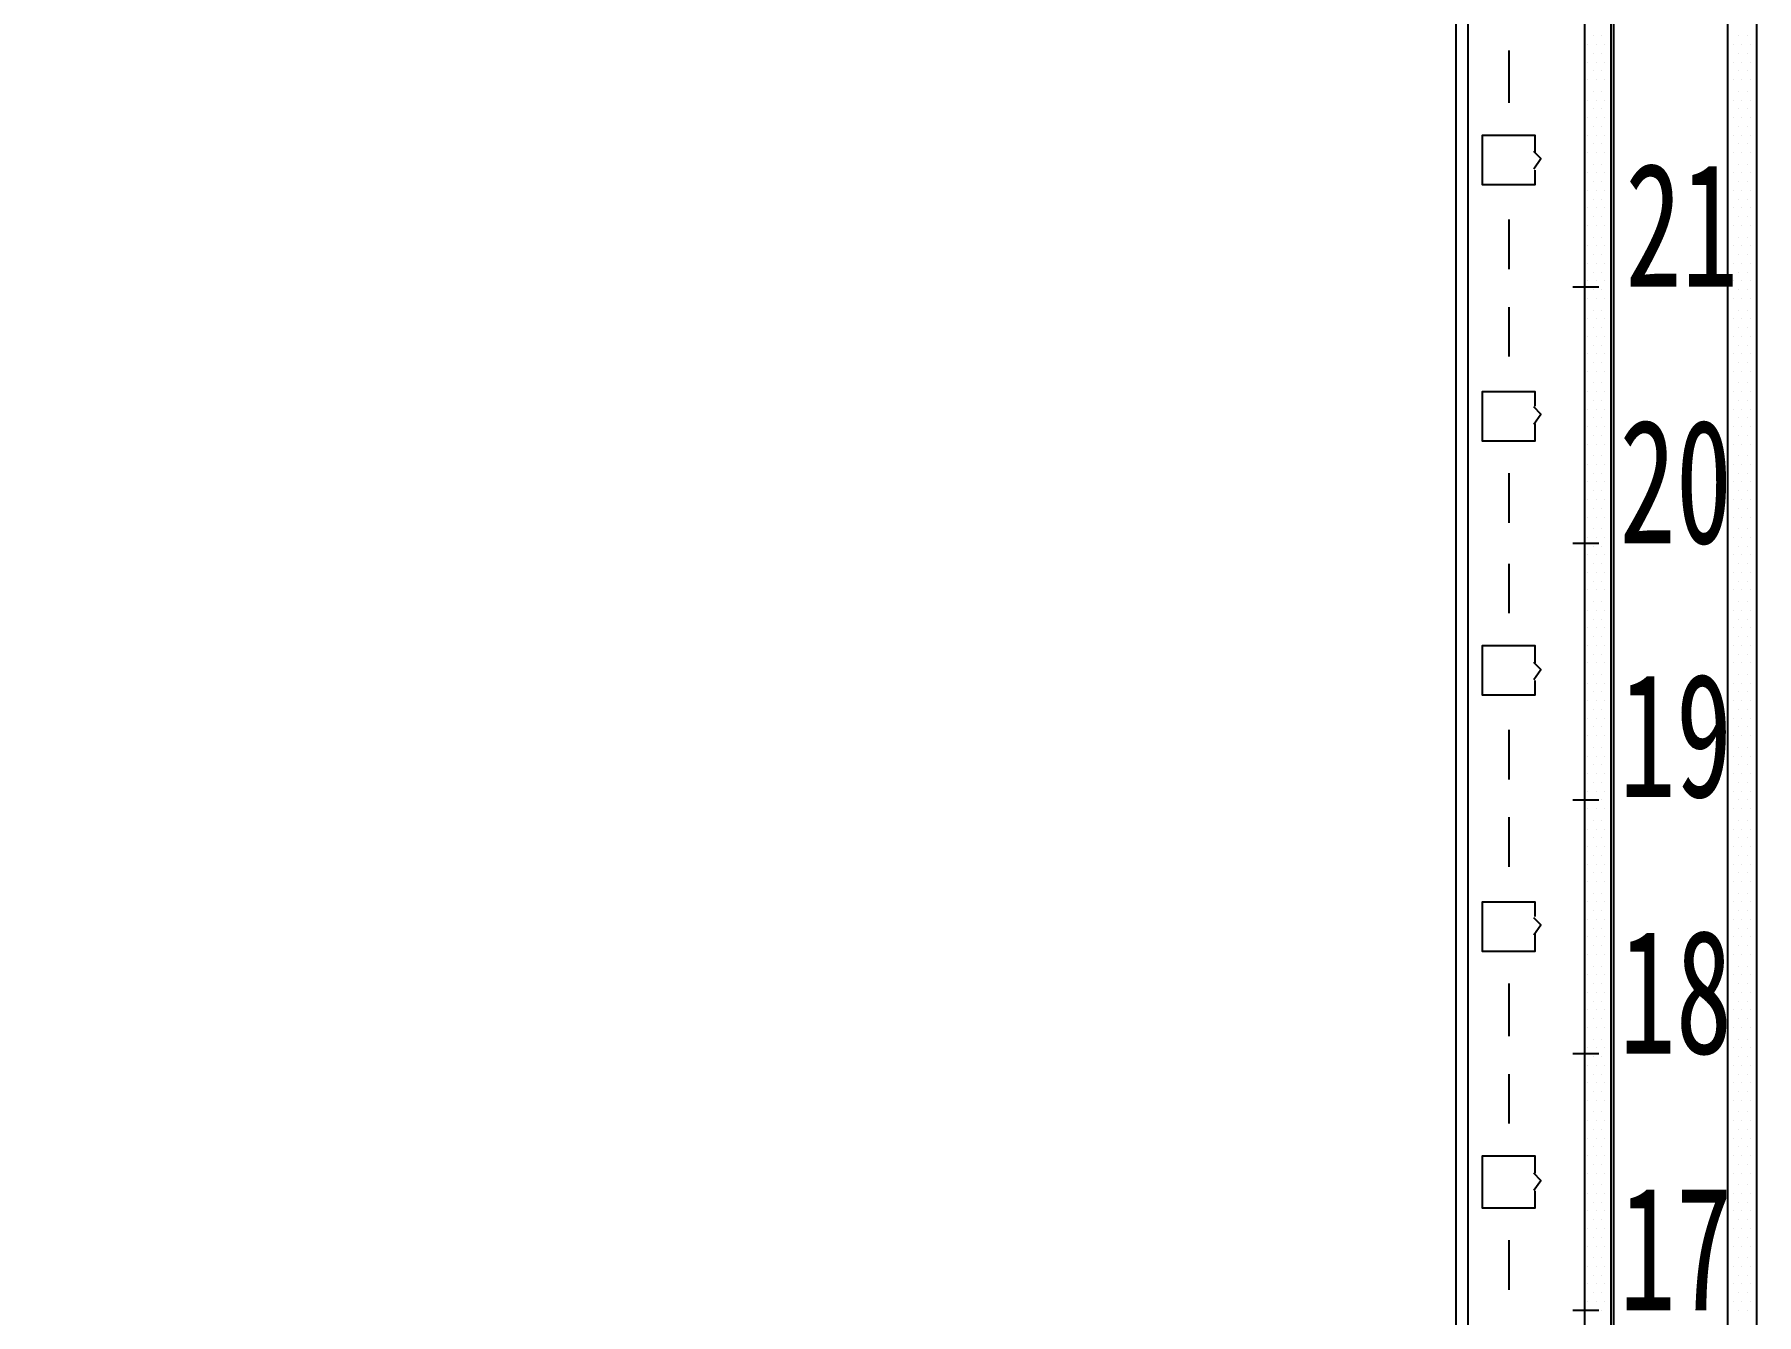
# Model space of a CAD drawing. Header units: metres. Extents: x 17 to 1264, y 17 to 859.
# Drawn here: x 392.8 to 477.8, y 323.1 to 386.3 of the extents above; entities that cross this region are included whole.
import ezdxf

# ---------------------------------------------------------------- set-up
doc = ezdxf.new("R2010")
doc.units = ezdxf.units.M
for name, color, linetype in [('LINES', 7, 'Continuous'), ('POLYLINES', 4, 'Continuous'), ('RECTS', 7, 'Continuous'), ('TEXTS', 3, 'Continuous')]:
    doc.layers.add(name, color=color, linetype=linetype)

msp = doc.modelspace()

# ---------------------------------------------------------------- linework, layer by layer
at = {"layer": 'LINES'}
for p, q in [((462.95, 121.54), (462.95, 716.83)), ((469.72, 386.21), (469.72, 386.21)), ((470.15, 386.21), (470.15, 386.21)), ((470.59, 386.21), (470.59, 386.21)), ((476.35, 386.21), (476.35, 386.21)), ((476.92, 386.21), (476.92, 386.21)), ((477.35, 386.21), (477.35, 386.21)), ((465.55, 385.49), (465.55, 382.9)), ((469.43, 385.78), (469.43, 385.78)), ((469.72, 385.34), (469.72, 385.34)), ((469.87, 385.78), (469.87, 385.78)), ((470.15, 385.34), (470.15, 385.34)), ((470.3, 385.78), (470.3, 385.78)), ((470.59, 385.34), (470.59, 385.34)), ((476.35, 385.34), (476.35, 385.34)), ((476.63, 385.78), (476.63, 385.78)), ((476.92, 385.34), (476.92, 385.34)), ((477.07, 385.78), (477.07, 385.78)), ((477.35, 385.34), (477.35, 385.34)), ((477.5, 385.78), (477.5, 385.78)), ((469.43, 384.91), (469.43, 384.91)), ((469.72, 384.48), (469.72, 384.48)), ((469.87, 384.91), (469.87, 384.91)), ((470.15, 384.48), (470.15, 384.48)), ((470.3, 384.91), (470.3, 384.91)), ((470.59, 384.48), (470.59, 384.48)), ((476.35, 384.48), (476.35, 384.48)), ((476.63, 384.91), (476.63, 384.91)), ((476.92, 384.48), (476.92, 384.48)), ((477.07, 384.91), (477.07, 384.91)), ((477.35, 384.48), (477.35, 384.48)), ((477.5, 384.91), (477.5, 384.91)), ((469.43, 384.05), (469.43, 384.05)), ((469.87, 384.05), (469.87, 384.05)), ((470.3, 384.05), (470.3, 384.05)), ((476.63, 384.05), (476.63, 384.05)), ((477.07, 384.05), (477.07, 384.05)), ((477.5, 384.05), (477.5, 384.05)), ((469.43, 383.04), (469.43, 383.04)), ((469.72, 383.47), (469.72, 383.47)), ((469.87, 383.04), (469.87, 383.04)), ((470.15, 383.47), (470.15, 383.47)), ((470.3, 383.04), (470.3, 383.04)), ((470.59, 383.47), (470.59, 383.47)), ((476.35, 383.47), (476.35, 383.47)), ((476.63, 383.04), (476.63, 383.04)), ((476.92, 383.47), (476.92, 383.47)), ((477.07, 383.04), (477.07, 383.04)), ((477.35, 383.47), (477.35, 383.47)), ((477.5, 383.04), (477.5, 383.04)), ((469.43, 382.18), (469.43, 382.18)), ((469.72, 382.61), (469.72, 382.61)), ((469.87, 382.18), (469.87, 382.18)), ((470.15, 382.61), (470.15, 382.61)), ((470.3, 382.18), (470.3, 382.18)), ((470.59, 382.61), (470.59, 382.61)), ((476.35, 382.61), (476.35, 382.61)), ((476.63, 382.18), (476.63, 382.18)), ((476.92, 382.61), (476.92, 382.61)), ((477.07, 382.18), (477.07, 382.18)), ((477.35, 382.61), (477.35, 382.61)), ((477.5, 382.18), (477.5, 382.18)), ((469.43, 381.31), (469.43, 381.31)), ((469.72, 381.74), (469.72, 381.74)), ((469.87, 381.31), (469.87, 381.31)), ((470.15, 381.74), (470.15, 381.74)), ((470.3, 381.31), (470.3, 381.31)), ((470.59, 381.74), (470.59, 381.74)), ((476.35, 381.74), (476.35, 381.74)), ((476.63, 381.31), (476.63, 381.31)), ((476.92, 381.74), (476.92, 381.74)), ((477.07, 381.31), (477.07, 381.31)), ((477.35, 381.74), (477.35, 381.74)), ((477.5, 381.31), (477.5, 381.31)), ((469.43, 380.45), (469.43, 380.45)), ((469.72, 380.88), (469.72, 380.88)), ((469.87, 380.45), (469.87, 380.45)), ((470.15, 380.88), (470.15, 380.88)), ((470.3, 380.45), (470.3, 380.45)), ((470.59, 380.88), (470.59, 380.88)), ((476.35, 380.88), (476.35, 380.88)), ((476.63, 380.45), (476.63, 380.45)), ((476.92, 380.88), (476.92, 380.88)), ((477.07, 380.45), (477.07, 380.45)), ((477.35, 380.88), (477.35, 380.88)), ((477.5, 380.45), (477.5, 380.45)), ((469.43, 379.44), (469.43, 379.44)), ((469.72, 379.87), (469.72, 379.87)), ((469.87, 379.44), (469.87, 379.44)), ((470.15, 379.87), (470.15, 379.87)), ((470.3, 379.44), (470.3, 379.44)), ((470.59, 379.87), (470.59, 379.87)), ((476.35, 379.87), (476.35, 379.87)), ((476.63, 379.44), (476.63, 379.44)), ((476.92, 379.87), (476.92, 379.87)), ((477.07, 379.44), (477.07, 379.44)), ((477.35, 379.87), (477.35, 379.87)), ((477.5, 379.44), (477.5, 379.44)), ((469.43, 378.58), (469.43, 378.58)), ((469.72, 379.01), (469.72, 379.01)), ((469.87, 378.58), (469.87, 378.58)), ((470.15, 379.01), (470.15, 379.01)), ((470.3, 378.58), (470.3, 378.58)), ((470.59, 379.01), (470.59, 379.01)), ((476.35, 379.01), (476.35, 379.01)), ((476.63, 378.58), (476.63, 378.58)), ((476.92, 379.01), (476.92, 379.01)), ((477.07, 378.58), (477.07, 378.58)), ((477.35, 379.01), (477.35, 379.01)), ((477.5, 378.58), (477.5, 378.58)), ((469.43, 377.71), (469.43, 377.71)), ((469.72, 378.14), (469.72, 378.14)), ((469.87, 377.71), (469.87, 377.71)), ((470.15, 378.14), (470.15, 378.14)), ((470.3, 377.71), (470.3, 377.71)), ((470.59, 378.14), (470.59, 378.14)), ((476.35, 378.14), (476.35, 378.14)), ((476.63, 377.71), (476.63, 377.71)), ((476.92, 378.14), (476.92, 378.14)), ((477.07, 377.71), (477.07, 377.71)), ((477.35, 378.14), (477.35, 378.14)), ((477.5, 377.71), (477.5, 377.71)), ((465.55, 377.14), (465.55, 374.69)), ((469.43, 376.85), (469.43, 376.85)), ((469.72, 377.28), (469.72, 377.28)), ((469.87, 376.85), (469.87, 376.85)), ((470.15, 377.28), (470.15, 377.28)), ((470.3, 376.85), (470.3, 376.85)), ((470.59, 377.28), (470.59, 377.28)), ((476.35, 377.28), (476.35, 377.28)), ((476.63, 376.85), (476.63, 376.85)), ((476.92, 377.28), (476.92, 377.28)), ((477.07, 376.85), (477.07, 376.85)), ((477.35, 377.28), (477.35, 377.28)), ((477.5, 376.85), (477.5, 376.85)), ((469.72, 376.27), (469.72, 376.27)), ((470.15, 376.27), (470.15, 376.27)), ((470.59, 376.27), (470.59, 376.27)), ((476.35, 376.27), (476.35, 376.27)), ((476.92, 376.27), (476.92, 376.27)), ((477.35, 376.27), (477.35, 376.27)), ((469.43, 375.84), (469.43, 375.84)), ((469.72, 375.41), (469.72, 375.41)), ((469.87, 375.84), (469.87, 375.84)), ((470.15, 375.41), (470.15, 375.41)), ((470.3, 375.84), (470.3, 375.84)), ((470.59, 375.41), (470.59, 375.41)), ((476.35, 375.41), (476.35, 375.41)), ((476.63, 375.84), (476.63, 375.84)), ((476.92, 375.41), (476.92, 375.41)), ((477.07, 375.84), (477.07, 375.84)), ((477.35, 375.41), (477.35, 375.41)), ((477.5, 375.84), (477.5, 375.84)), ((469.43, 374.98), (469.43, 374.98)), ((469.72, 374.54), (469.72, 374.54)), ((469.87, 374.98), (469.87, 374.98)), ((470.15, 374.54), (470.15, 374.54)), ((470.3, 374.98), (470.3, 374.98)), ((470.59, 374.54), (470.59, 374.54)), ((476.35, 374.54), (476.35, 374.54)), ((476.63, 374.98), (476.63, 374.98)), ((476.92, 374.54), (476.92, 374.54)), ((477.07, 374.98), (477.07, 374.98)), ((477.35, 374.54), (477.35, 374.54)), ((477.5, 374.98), (477.5, 374.98)), ((468.71, 373.82), (470.01, 373.82)), ((469.43, 374.11), (469.43, 374.11)), ((469.72, 373.68), (469.72, 373.68)), ((469.87, 374.11), (469.87, 374.11)), ((470.15, 373.68), (470.15, 373.68)), ((470.3, 374.11), (470.3, 374.11)), ((470.59, 373.68), (470.59, 373.68)), ((476.35, 373.68), (476.35, 373.68)), ((476.63, 374.11), (476.63, 374.11)), ((476.92, 373.68), (476.92, 373.68)), ((477.07, 374.11), (477.07, 374.11)), ((477.35, 373.68), (477.35, 373.68)), ((477.5, 374.11), (477.5, 374.11)), ((465.55, 372.82), (465.55, 370.37)), ((469.43, 373.25), (469.43, 373.25)), ((469.72, 372.67), (469.72, 372.67)), ((469.87, 373.25), (469.87, 373.25)), ((470.15, 372.67), (470.15, 372.67)), ((470.3, 373.25), (470.3, 373.25)), ((470.59, 372.67), (470.59, 372.67)), ((476.35, 372.67), (476.35, 372.67)), ((476.63, 373.25), (476.63, 373.25)), ((476.92, 372.67), (476.92, 372.67)), ((477.07, 373.25), (477.07, 373.25)), ((477.35, 372.67), (477.35, 372.67)), ((477.5, 373.25), (477.5, 373.25)), ((469.43, 372.24), (469.43, 372.24)), ((469.72, 371.81), (469.72, 371.81)), ((469.87, 372.24), (469.87, 372.24)), ((470.15, 371.81), (470.15, 371.81)), ((470.3, 372.24), (470.3, 372.24)), ((470.59, 371.81), (470.59, 371.81)), ((476.35, 371.81), (476.35, 371.81)), ((476.63, 372.24), (476.63, 372.24)), ((476.92, 371.81), (476.92, 371.81)), ((477.07, 372.24), (477.07, 372.24)), ((477.35, 371.81), (477.35, 371.81)), ((477.5, 372.24), (477.5, 372.24)), ((469.43, 371.38), (469.43, 371.38)), ((469.72, 370.94), (469.72, 370.94)), ((469.87, 371.38), (469.87, 371.38)), ((470.15, 370.94), (470.15, 370.94)), ((470.3, 371.38), (470.3, 371.38)), ((470.59, 370.94), (470.59, 370.94)), ((476.35, 370.94), (476.35, 370.94)), ((476.63, 371.38), (476.63, 371.38)), ((476.92, 370.94), (476.92, 370.94)), ((477.07, 371.38), (477.07, 371.38)), ((477.35, 370.94), (477.35, 370.94)), ((477.5, 371.38), (477.5, 371.38)), ((469.43, 370.51), (469.43, 370.51)), ((469.72, 370.08), (469.72, 370.08)), ((469.87, 370.51), (469.87, 370.51)), ((470.15, 370.08), (470.15, 370.08)), ((470.3, 370.51), (470.3, 370.51)), ((470.59, 370.08), (470.59, 370.08)), ((476.35, 370.08), (476.35, 370.08)), ((476.63, 370.51), (476.63, 370.51)), ((476.92, 370.08), (476.92, 370.08)), ((477.07, 370.51), (477.07, 370.51)), ((477.35, 370.08), (477.35, 370.08)), ((477.5, 370.51), (477.5, 370.51)), ((469.43, 369.65), (469.43, 369.65)), ((469.72, 369.07), (469.72, 369.07)), ((469.87, 369.65), (469.87, 369.65)), ((470.15, 369.07), (470.15, 369.07)), ((470.3, 369.65), (470.3, 369.65)), ((470.59, 369.07), (470.59, 369.07)), ((476.35, 369.07), (476.35, 369.07)), ((476.63, 369.65), (476.63, 369.65)), ((476.92, 369.07), (476.92, 369.07)), ((477.07, 369.65), (477.07, 369.65)), ((477.35, 369.07), (477.35, 369.07)), ((477.5, 369.65), (477.5, 369.65)), ((469.43, 368.64), (469.43, 368.64)), ((469.72, 368.21), (469.72, 368.21)), ((469.87, 368.64), (469.87, 368.64)), ((470.15, 368.21), (470.15, 368.21)), ((470.3, 368.64), (470.3, 368.64)), ((470.59, 368.21), (470.59, 368.21)), ((476.35, 368.21), (476.35, 368.21)), ((476.63, 368.64), (476.63, 368.64)), ((476.92, 368.21), (476.92, 368.21)), ((477.07, 368.64), (477.07, 368.64)), ((477.35, 368.21), (477.35, 368.21)), ((477.5, 368.64), (477.5, 368.64)), ((469.43, 367.78), (469.43, 367.78)), ((469.87, 367.78), (469.87, 367.78)), ((470.3, 367.78), (470.3, 367.78)), ((476.63, 367.78), (476.63, 367.78)), ((477.07, 367.78), (477.07, 367.78)), ((477.5, 367.78), (477.5, 367.78)), ((469.43, 366.91), (469.43, 366.91)), ((469.72, 367.34), (469.72, 367.34)), ((469.87, 366.91), (469.87, 366.91)), ((470.15, 367.34), (470.15, 367.34)), ((470.3, 366.91), (470.3, 366.91)), ((470.59, 367.34), (470.59, 367.34)), ((476.35, 367.34), (476.35, 367.34)), ((476.63, 366.91), (476.63, 366.91)), ((476.92, 367.34), (476.92, 367.34)), ((477.07, 366.91), (477.07, 366.91)), ((477.35, 367.34), (477.35, 367.34)), ((477.5, 366.91), (477.5, 366.91)), ((469.43, 366.05), (469.43, 366.05)), ((469.72, 366.48), (469.72, 366.48)), ((469.87, 366.05), (469.87, 366.05)), ((470.15, 366.48), (470.15, 366.48)), ((470.3, 366.05), (470.3, 366.05)), ((470.59, 366.48), (470.59, 366.48)), ((476.35, 366.48), (476.35, 366.48)), ((476.63, 366.05), (476.63, 366.05)), ((476.92, 366.48), (476.92, 366.48)), ((477.07, 366.05), (477.07, 366.05)), ((477.35, 366.48), (477.35, 366.48)), ((477.5, 366.05), (477.5, 366.05)), ((469.43, 365.04), (469.43, 365.04)), ((469.72, 365.47), (469.72, 365.47)), ((469.87, 365.04), (469.87, 365.04)), ((470.15, 365.47), (470.15, 365.47)), ((470.3, 365.04), (470.3, 365.04)), ((470.59, 365.47), (470.59, 365.47)), ((476.35, 365.47), (476.35, 365.47)), ((476.63, 365.04), (476.63, 365.04)), ((476.92, 365.47), (476.92, 365.47)), ((477.07, 365.04), (477.07, 365.04)), ((477.35, 365.47), (477.35, 365.47)), ((477.5, 365.04), (477.5, 365.04)), ((465.55, 364.61), (465.55, 362.16)), ((469.43, 364.18), (469.43, 364.18)), ((469.72, 364.61), (469.72, 364.61)), ((469.87, 364.18), (469.87, 364.18)), ((470.15, 364.61), (470.15, 364.61)), ((470.3, 364.18), (470.3, 364.18)), ((470.59, 364.61), (470.59, 364.61)), ((476.35, 364.61), (476.35, 364.61)), ((476.63, 364.18), (476.63, 364.18)), ((476.92, 364.61), (476.92, 364.61)), ((477.07, 364.18), (477.07, 364.18)), ((477.35, 364.61), (477.35, 364.61)), ((477.5, 364.18), (477.5, 364.18)), ((469.43, 363.31), (469.43, 363.31)), ((469.72, 363.74), (469.72, 363.74)), ((469.87, 363.31), (469.87, 363.31)), ((470.15, 363.74), (470.15, 363.74)), ((470.3, 363.31), (470.3, 363.31)), ((470.59, 363.74), (470.59, 363.74)), ((476.35, 363.74), (476.35, 363.74)), ((476.63, 363.31), (476.63, 363.31)), ((476.92, 363.74), (476.92, 363.74)), ((477.07, 363.31), (477.07, 363.31)), ((477.35, 363.74), (477.35, 363.74)), ((477.5, 363.31), (477.5, 363.31)), ((469.43, 362.45), (469.43, 362.45)), ((469.72, 362.88), (469.72, 362.88)), ((469.87, 362.45), (469.87, 362.45)), ((470.15, 362.88), (470.15, 362.88)), ((470.3, 362.45), (470.3, 362.45)), ((470.59, 362.88), (470.59, 362.88)), ((476.35, 362.88), (476.35, 362.88)), ((476.63, 362.45), (476.63, 362.45)), ((476.92, 362.88), (476.92, 362.88)), ((477.07, 362.45), (477.07, 362.45)), ((477.35, 362.88), (477.35, 362.88)), ((477.5, 362.45), (477.5, 362.45)), ((469.43, 361.44), (469.43, 361.44)), ((469.72, 361.87), (469.72, 361.87)), ((469.87, 361.44), (469.87, 361.44)), ((470.15, 361.87), (470.15, 361.87)), ((470.3, 361.44), (470.3, 361.44)), ((470.59, 361.87), (470.59, 361.87)), ((476.35, 361.87), (476.35, 361.87)), ((476.63, 361.44), (476.63, 361.44)), ((476.92, 361.87), (476.92, 361.87)), ((477.07, 361.44), (477.07, 361.44)), ((477.35, 361.87), (477.35, 361.87)), ((477.5, 361.44), (477.5, 361.44)), ((468.71, 361.15), (470.01, 361.15)), ((469.43, 360.58), (469.43, 360.58)), ((469.72, 361.01), (469.72, 361.01)), ((469.87, 360.58), (469.87, 360.58)), ((470.15, 361.01), (470.15, 361.01)), ((470.3, 360.58), (470.3, 360.58)), ((470.59, 361.01), (470.59, 361.01)), ((476.35, 361.01), (476.35, 361.01)), ((476.63, 360.58), (476.63, 360.58)), ((476.92, 361.01), (476.92, 361.01)), ((477.07, 360.58), (477.07, 360.58)), ((477.35, 361.01), (477.35, 361.01)), ((477.5, 360.58), (477.5, 360.58)), ((465.55, 360.14), (465.55, 357.7)), ((469.43, 359.71), (469.43, 359.71)), ((469.72, 360.14), (469.72, 360.14)), ((469.87, 359.71), (469.87, 359.71)), ((470.15, 360.14), (470.15, 360.14)), ((470.3, 359.71), (470.3, 359.71)), ((470.59, 360.14), (470.59, 360.14)), ((476.35, 360.14), (476.35, 360.14)), ((476.63, 359.71), (476.63, 359.71)), ((476.92, 360.14), (476.92, 360.14)), ((477.07, 359.71), (477.07, 359.71)), ((477.35, 360.14), (477.35, 360.14)), ((477.5, 359.71), (477.5, 359.71)), ((469.43, 358.85), (469.43, 358.85)), ((469.72, 359.28), (469.72, 359.28)), ((469.87, 358.85), (469.87, 358.85)), ((470.15, 359.28), (470.15, 359.28)), ((470.3, 358.85), (470.3, 358.85)), ((470.59, 359.28), (470.59, 359.28)), ((476.35, 359.28), (476.35, 359.28)), ((476.63, 358.85), (476.63, 358.85)), ((476.92, 359.28), (476.92, 359.28)), ((477.07, 358.85), (477.07, 358.85)), ((477.35, 359.28), (477.35, 359.28)), ((477.5, 358.85), (477.5, 358.85)), ((469.72, 358.27), (469.72, 358.27)), ((470.15, 358.27), (470.15, 358.27)), ((470.59, 358.27), (470.59, 358.27)), ((476.35, 358.27), (476.35, 358.27)), ((476.92, 358.27), (476.92, 358.27)), ((477.35, 358.27), (477.35, 358.27)), ((469.43, 357.84), (469.43, 357.84)), ((469.72, 357.41), (469.72, 357.41)), ((469.87, 357.84), (469.87, 357.84)), ((470.15, 357.41), (470.15, 357.41)), ((470.3, 357.84), (470.3, 357.84)), ((470.59, 357.41), (470.59, 357.41)), ((476.35, 357.41), (476.35, 357.41)), ((476.63, 357.84), (476.63, 357.84)), ((476.92, 357.41), (476.92, 357.41)), ((477.07, 357.84), (477.07, 357.84)), ((477.35, 357.41), (477.35, 357.41)), ((477.5, 357.84), (477.5, 357.84)), ((469.43, 356.98), (469.43, 356.98)), ((469.72, 356.54), (469.72, 356.54)), ((469.87, 356.98), (469.87, 356.98)), ((470.15, 356.54), (470.15, 356.54)), ((470.3, 356.98), (470.3, 356.98)), ((470.59, 356.54), (470.59, 356.54)), ((476.35, 356.54), (476.35, 356.54)), ((476.63, 356.98), (476.63, 356.98)), ((476.92, 356.54), (476.92, 356.54)), ((477.07, 356.98), (477.07, 356.98)), ((477.35, 356.54), (477.35, 356.54)), ((477.5, 356.98), (477.5, 356.98)), ((469.43, 356.11), (469.43, 356.11)), ((469.72, 355.68), (469.72, 355.68)), ((469.87, 356.11), (469.87, 356.11)), ((470.15, 355.68), (470.15, 355.68)), ((470.3, 356.11), (470.3, 356.11)), ((470.59, 355.68), (470.59, 355.68)), ((476.35, 355.68), (476.35, 355.68)), ((476.63, 356.11), (476.63, 356.11)), ((476.92, 355.68), (476.92, 355.68)), ((477.07, 356.11), (477.07, 356.11)), ((477.35, 355.68), (477.35, 355.68)), ((477.5, 356.11), (477.5, 356.11)), ((469.43, 355.25), (469.43, 355.25)), ((469.72, 354.67), (469.72, 354.67)), ((469.87, 355.25), (469.87, 355.25)), ((470.15, 354.67), (470.15, 354.67)), ((470.3, 355.25), (470.3, 355.25)), ((470.59, 354.67), (470.59, 354.67)), ((476.35, 354.67), (476.35, 354.67)), ((476.63, 355.25), (476.63, 355.25)), ((476.92, 354.67), (476.92, 354.67)), ((477.07, 355.25), (477.07, 355.25)), ((477.35, 354.67), (477.35, 354.67)), ((477.5, 355.25), (477.5, 355.25)), ((469.43, 354.24), (469.43, 354.24)), ((469.72, 353.81), (469.72, 353.81)), ((469.87, 354.24), (469.87, 354.24)), ((470.15, 353.81), (470.15, 353.81)), ((470.3, 354.24), (470.3, 354.24)), ((470.59, 353.81), (470.59, 353.81)), ((476.35, 353.81), (476.35, 353.81)), ((476.63, 354.24), (476.63, 354.24)), ((476.92, 353.81), (476.92, 353.81)), ((477.07, 354.24), (477.07, 354.24)), ((477.35, 353.81), (477.35, 353.81)), ((477.5, 354.24), (477.5, 354.24)), ((469.43, 353.38), (469.43, 353.38)), ((469.72, 352.94), (469.72, 352.94)), ((469.87, 353.38), (469.87, 353.38)), ((470.15, 352.94), (470.15, 352.94)), ((470.3, 353.38), (470.3, 353.38)), ((470.59, 352.94), (470.59, 352.94)), ((476.35, 352.94), (476.35, 352.94)), ((476.63, 353.38), (476.63, 353.38)), ((476.92, 352.94), (476.92, 352.94)), ((477.07, 353.38), (477.07, 353.38)), ((477.35, 352.94), (477.35, 352.94)), ((477.5, 353.38), (477.5, 353.38)), ((469.43, 352.51), (469.43, 352.51)), ((469.72, 352.08), (469.72, 352.08)), ((469.87, 352.51), (469.87, 352.51)), ((470.15, 352.08), (470.15, 352.08)), ((470.3, 352.51), (470.3, 352.51)), ((470.59, 352.08), (470.59, 352.08)), ((476.35, 352.08), (476.35, 352.08)), ((476.63, 352.51), (476.63, 352.51)), ((476.92, 352.08), (476.92, 352.08)), ((477.07, 352.51), (477.07, 352.51)), ((477.35, 352.08), (477.35, 352.08)), ((477.5, 352.51), (477.5, 352.51)), ((465.55, 351.94), (465.55, 349.49)), ((469.43, 351.65), (469.43, 351.65)), ((469.87, 351.65), (469.87, 351.65)), ((470.3, 351.65), (470.3, 351.65)), ((476.63, 351.65), (476.63, 351.65)), ((477.07, 351.65), (477.07, 351.65)), ((477.5, 351.65), (477.5, 351.65)), ((469.43, 350.64), (469.43, 350.64)), ((469.72, 351.07), (469.72, 351.07)), ((469.87, 350.64), (469.87, 350.64)), ((470.15, 351.07), (470.15, 351.07)), ((470.3, 350.64), (470.3, 350.64)), ((470.59, 351.07), (470.59, 351.07)), ((476.35, 351.07), (476.35, 351.07)), ((476.63, 350.64), (476.63, 350.64)), ((476.92, 351.07), (476.92, 351.07)), ((477.07, 350.64), (477.07, 350.64)), ((477.35, 351.07), (477.35, 351.07)), ((477.5, 350.64), (477.5, 350.64)), ((469.43, 349.78), (469.43, 349.78)), ((469.72, 350.21), (469.72, 350.21)), ((469.87, 349.78), (469.87, 349.78)), ((470.15, 350.21), (470.15, 350.21)), ((470.3, 349.78), (470.3, 349.78)), ((470.59, 350.21), (470.59, 350.21)), ((476.35, 350.21), (476.35, 350.21)), ((476.63, 349.78), (476.63, 349.78)), ((476.92, 350.21), (476.92, 350.21)), ((477.07, 349.78), (477.07, 349.78)), ((477.35, 350.21), (477.35, 350.21)), ((477.5, 349.78), (477.5, 349.78)), ((469.43, 348.91), (469.43, 348.91)), ((469.72, 349.34), (469.72, 349.34)), ((469.87, 348.91), (469.87, 348.91)), ((470.15, 349.34), (470.15, 349.34)), ((470.3, 348.91), (470.3, 348.91)), ((470.59, 349.34), (470.59, 349.34)), ((476.35, 349.34), (476.35, 349.34)), ((476.63, 348.91), (476.63, 348.91)), ((476.92, 349.34), (476.92, 349.34)), ((477.07, 348.91), (477.07, 348.91)), ((477.35, 349.34), (477.35, 349.34)), ((477.5, 348.91), (477.5, 348.91)), ((468.71, 348.48), (470.01, 348.48)), ((469.43, 348.05), (469.43, 348.05)), ((469.72, 348.48), (469.72, 348.48)), ((469.87, 348.05), (469.87, 348.05)), ((470.15, 348.48), (470.15, 348.48)), ((470.3, 348.05), (470.3, 348.05)), ((470.59, 348.48), (470.59, 348.48)), ((476.35, 348.48), (476.35, 348.48)), ((476.63, 348.05), (476.63, 348.05)), ((476.92, 348.48), (476.92, 348.48)), ((477.07, 348.05), (477.07, 348.05)), ((477.35, 348.48), (477.35, 348.48)), ((477.5, 348.05), (477.5, 348.05)), ((465.55, 347.62), (465.55, 345.17)), ((469.43, 347.04), (469.43, 347.04)), ((469.72, 347.47), (469.72, 347.47)), ((469.87, 347.04), (469.87, 347.04)), ((470.15, 347.47), (470.15, 347.47)), ((470.3, 347.04), (470.3, 347.04)), ((470.59, 347.47), (470.59, 347.47)), ((476.35, 347.47), (476.35, 347.47)), ((476.63, 347.04), (476.63, 347.04)), ((476.92, 347.47), (476.92, 347.47)), ((477.07, 347.04), (477.07, 347.04)), ((477.35, 347.47), (477.35, 347.47)), ((477.5, 347.04), (477.5, 347.04)), ((469.43, 346.18), (469.43, 346.18)), ((469.72, 346.61), (469.72, 346.61)), ((469.87, 346.18), (469.87, 346.18)), ((470.15, 346.61), (470.15, 346.61)), ((470.3, 346.18), (470.3, 346.18)), ((470.59, 346.61), (470.59, 346.61)), ((476.35, 346.61), (476.35, 346.61)), ((476.63, 346.18), (476.63, 346.18)), ((476.92, 346.61), (476.92, 346.61)), ((477.07, 346.18), (477.07, 346.18)), ((477.35, 346.61), (477.35, 346.61)), ((477.5, 346.18), (477.5, 346.18)), ((469.43, 345.31), (469.43, 345.31)), ((469.72, 345.74), (469.72, 345.74)), ((469.87, 345.31), (469.87, 345.31)), ((470.15, 345.74), (470.15, 345.74)), ((470.3, 345.31), (470.3, 345.31)), ((470.59, 345.74), (470.59, 345.74)), ((476.35, 345.74), (476.35, 345.74)), ((476.63, 345.31), (476.63, 345.31)), ((476.92, 345.74), (476.92, 345.74)), ((477.07, 345.31), (477.07, 345.31)), ((477.35, 345.74), (477.35, 345.74)), ((477.5, 345.31), (477.5, 345.31)), ((469.43, 344.45), (469.43, 344.45)), ((469.72, 344.88), (469.72, 344.88)), ((469.87, 344.45), (469.87, 344.45)), ((470.15, 344.88), (470.15, 344.88)), ((470.3, 344.45), (470.3, 344.45)), ((470.59, 344.88), (470.59, 344.88)), ((476.35, 344.88), (476.35, 344.88)), ((476.63, 344.45), (476.63, 344.45)), ((476.92, 344.88), (476.92, 344.88)), ((477.07, 344.45), (477.07, 344.45)), ((477.35, 344.88), (477.35, 344.88)), ((477.5, 344.45), (477.5, 344.45)), ((469.72, 343.87), (469.72, 343.87)), ((470.15, 343.87), (470.15, 343.87)), ((470.59, 343.87), (470.59, 343.87)), ((476.35, 343.87), (476.35, 343.87)), ((476.92, 343.87), (476.92, 343.87)), ((477.35, 343.87), (477.35, 343.87)), ((469.43, 343.44), (469.43, 343.44)), ((469.72, 343.01), (469.72, 343.01)), ((469.87, 343.44), (469.87, 343.44)), ((470.15, 343.01), (470.15, 343.01)), ((470.3, 343.44), (470.3, 343.44)), ((470.59, 343.01), (470.59, 343.01)), ((476.35, 343.01), (476.35, 343.01)), ((476.63, 343.44), (476.63, 343.44)), ((476.92, 343.01), (476.92, 343.01)), ((477.07, 343.44), (477.07, 343.44)), ((477.35, 343.01), (477.35, 343.01)), ((477.5, 343.44), (477.5, 343.44)), ((469.43, 342.58), (469.43, 342.58)), ((469.72, 342.14), (469.72, 342.14)), ((469.87, 342.58), (469.87, 342.58)), ((470.15, 342.14), (470.15, 342.14)), ((470.3, 342.58), (470.3, 342.58)), ((470.59, 342.14), (470.59, 342.14)), ((476.35, 342.14), (476.35, 342.14)), ((476.63, 342.58), (476.63, 342.58)), ((476.92, 342.14), (476.92, 342.14)), ((477.07, 342.58), (477.07, 342.58)), ((477.35, 342.14), (477.35, 342.14)), ((477.5, 342.58), (477.5, 342.58)), ((469.43, 341.71), (469.43, 341.71)), ((469.72, 341.28), (469.72, 341.28)), ((469.87, 341.71), (469.87, 341.71)), ((470.15, 341.28), (470.15, 341.28)), ((470.3, 341.71), (470.3, 341.71)), ((470.59, 341.28), (470.59, 341.28)), ((476.35, 341.28), (476.35, 341.28)), ((476.63, 341.71), (476.63, 341.71)), ((476.92, 341.28), (476.92, 341.28)), ((477.07, 341.71), (477.07, 341.71)), ((477.35, 341.28), (477.35, 341.28)), ((477.5, 341.71), (477.5, 341.71)), ((469.43, 340.85), (469.43, 340.85)), ((469.72, 340.27), (469.72, 340.27)), ((469.87, 340.85), (469.87, 340.85)), ((470.15, 340.27), (470.15, 340.27)), ((470.3, 340.85), (470.3, 340.85)), ((470.59, 340.27), (470.59, 340.27)), ((476.35, 340.27), (476.35, 340.27)), ((476.63, 340.85), (476.63, 340.85)), ((476.92, 340.27), (476.92, 340.27)), ((477.07, 340.85), (477.07, 340.85)), ((477.35, 340.27), (477.35, 340.27)), ((477.5, 340.85), (477.5, 340.85)), ((465.55, 339.41), (465.55, 336.82)), ((469.43, 339.84), (469.43, 339.84)), ((469.72, 339.41), (469.72, 339.41)), ((469.87, 339.84), (469.87, 339.84)), ((470.15, 339.41), (470.15, 339.41)), ((470.3, 339.84), (470.3, 339.84)), ((470.59, 339.41), (470.59, 339.41)), ((476.35, 339.41), (476.35, 339.41)), ((476.63, 339.84), (476.63, 339.84)), ((476.92, 339.41), (476.92, 339.41)), ((477.07, 339.84), (477.07, 339.84)), ((477.35, 339.41), (477.35, 339.41)), ((477.5, 339.84), (477.5, 339.84)), ((469.43, 338.98), (469.43, 338.98)), ((469.72, 338.54), (469.72, 338.54)), ((469.87, 338.98), (469.87, 338.98)), ((470.15, 338.54), (470.15, 338.54)), ((470.3, 338.98), (470.3, 338.98)), ((470.59, 338.54), (470.59, 338.54)), ((476.35, 338.54), (476.35, 338.54)), ((476.63, 338.98), (476.63, 338.98)), ((476.92, 338.54), (476.92, 338.54)), ((477.07, 338.98), (477.07, 338.98)), ((477.35, 338.54), (477.35, 338.54)), ((477.5, 338.98), (477.5, 338.98)), ((469.43, 338.11), (469.43, 338.11)), ((469.72, 337.68), (469.72, 337.68)), ((469.87, 338.11), (469.87, 338.11)), ((470.15, 337.68), (470.15, 337.68)), ((470.3, 338.11), (470.3, 338.11)), ((470.59, 337.68), (470.59, 337.68)), ((476.35, 337.68), (476.35, 337.68)), ((476.63, 338.11), (476.63, 338.11)), ((476.92, 337.68), (476.92, 337.68)), ((477.07, 338.11), (477.07, 338.11)), ((477.35, 337.68), (477.35, 337.68)), ((477.5, 338.11), (477.5, 338.11)), ((469.43, 337.25), (469.43, 337.25)), ((469.87, 337.25), (469.87, 337.25)), ((470.3, 337.25), (470.3, 337.25)), ((476.63, 337.25), (476.63, 337.25)), ((477.07, 337.25), (477.07, 337.25)), ((477.5, 337.25), (477.5, 337.25)), ((468.71, 335.95), (470.01, 335.95)), ((469.43, 336.24), (469.43, 336.24)), ((469.72, 336.67), (469.72, 336.67)), ((469.87, 336.24), (469.87, 336.24)), ((470.15, 336.67), (470.15, 336.67)), ((470.3, 336.24), (470.3, 336.24)), ((470.59, 336.67), (470.59, 336.67)), ((476.35, 336.67), (476.35, 336.67)), ((476.63, 336.24), (476.63, 336.24)), ((476.92, 336.67), (476.92, 336.67)), ((477.07, 336.24), (477.07, 336.24)), ((477.35, 336.67), (477.35, 336.67)), ((477.5, 336.24), (477.5, 336.24)), ((469.43, 335.38), (469.43, 335.38)), ((469.72, 335.81), (469.72, 335.81)), ((469.87, 335.38), (469.87, 335.38)), ((470.15, 335.81), (470.15, 335.81)), ((470.3, 335.38), (470.3, 335.38)), ((470.59, 335.81), (470.59, 335.81)), ((476.35, 335.81), (476.35, 335.81)), ((476.63, 335.38), (476.63, 335.38)), ((476.92, 335.81), (476.92, 335.81)), ((477.07, 335.38), (477.07, 335.38)), ((477.35, 335.81), (477.35, 335.81)), ((477.5, 335.38), (477.5, 335.38)), ((465.55, 334.94), (465.55, 332.5)), ((469.43, 334.51), (469.43, 334.51)), ((469.72, 334.94), (469.72, 334.94)), ((469.87, 334.51), (469.87, 334.51)), ((470.15, 334.94), (470.15, 334.94)), ((470.3, 334.51), (470.3, 334.51)), ((470.59, 334.94), (470.59, 334.94)), ((476.35, 334.94), (476.35, 334.94)), ((476.63, 334.51), (476.63, 334.51)), ((476.92, 334.94), (476.92, 334.94)), ((477.07, 334.51), (477.07, 334.51)), ((477.35, 334.94), (477.35, 334.94)), ((477.5, 334.51), (477.5, 334.51)), ((469.43, 333.65), (469.43, 333.65)), ((469.72, 334.08), (469.72, 334.08)), ((469.87, 333.65), (469.87, 333.65)), ((470.15, 334.08), (470.15, 334.08)), ((470.3, 333.65), (470.3, 333.65)), ((470.59, 334.08), (470.59, 334.08)), ((476.35, 334.08), (476.35, 334.08)), ((476.63, 333.65), (476.63, 333.65)), ((476.92, 334.08), (476.92, 334.08)), ((477.07, 333.65), (477.07, 333.65)), ((477.35, 334.08), (477.35, 334.08)), ((477.5, 333.65), (477.5, 333.65)), ((469.43, 332.64), (469.43, 332.64)), ((469.72, 333.07), (469.72, 333.07)), ((469.87, 332.64), (469.87, 332.64)), ((470.15, 333.07), (470.15, 333.07)), ((470.3, 332.64), (470.3, 332.64)), ((470.59, 333.07), (470.59, 333.07)), ((476.35, 333.07), (476.35, 333.07)), ((476.63, 332.64), (476.63, 332.64)), ((476.92, 333.07), (476.92, 333.07)), ((477.07, 332.64), (477.07, 332.64)), ((477.35, 333.07), (477.35, 333.07)), ((477.5, 332.64), (477.5, 332.64)), ((469.43, 331.78), (469.43, 331.78)), ((469.72, 332.21), (469.72, 332.21)), ((469.87, 331.78), (469.87, 331.78)), ((470.15, 332.21), (470.15, 332.21)), ((470.3, 331.78), (470.3, 331.78)), ((470.59, 332.21), (470.59, 332.21)), ((476.35, 332.21), (476.35, 332.21)), ((476.63, 331.78), (476.63, 331.78)), ((476.92, 332.21), (476.92, 332.21)), ((477.07, 331.78), (477.07, 331.78)), ((477.35, 332.21), (477.35, 332.21)), ((477.5, 331.78), (477.5, 331.78)), ((469.43, 330.91), (469.43, 330.91)), ((469.72, 331.34), (469.72, 331.34)), ((469.87, 330.91), (469.87, 330.91)), ((470.15, 331.34), (470.15, 331.34)), ((470.3, 330.91), (470.3, 330.91)), ((470.59, 331.34), (470.59, 331.34)), ((476.35, 331.34), (476.35, 331.34)), ((476.63, 330.91), (476.63, 330.91)), ((476.92, 331.34), (476.92, 331.34)), ((477.07, 330.91), (477.07, 330.91)), ((477.35, 331.34), (477.35, 331.34)), ((477.5, 330.91), (477.5, 330.91)), ((469.43, 330.05), (469.43, 330.05)), ((469.72, 330.48), (469.72, 330.48)), ((469.87, 330.05), (469.87, 330.05)), ((470.15, 330.48), (470.15, 330.48)), ((470.3, 330.05), (470.3, 330.05)), ((470.59, 330.48), (470.59, 330.48)), ((476.35, 330.48), (476.35, 330.48)), ((476.63, 330.05), (476.63, 330.05)), ((476.92, 330.48), (476.92, 330.48)), ((477.07, 330.05), (477.07, 330.05)), ((477.35, 330.48), (477.35, 330.48)), ((477.5, 330.05), (477.5, 330.05)), ((469.72, 329.47), (469.72, 329.47)), ((470.15, 329.47), (470.15, 329.47)), ((470.59, 329.47), (470.59, 329.47)), ((476.35, 329.47), (476.35, 329.47)), ((476.92, 329.47), (476.92, 329.47)), ((477.35, 329.47), (477.35, 329.47)), ((469.43, 329.04), (469.43, 329.04)), ((469.72, 328.61), (469.72, 328.61)), ((469.87, 329.04), (469.87, 329.04)), ((470.15, 328.61), (470.15, 328.61)), ((470.3, 329.04), (470.3, 329.04)), ((470.59, 328.61), (470.59, 328.61)), ((476.35, 328.61), (476.35, 328.61)), ((476.63, 329.04), (476.63, 329.04)), ((476.92, 328.61), (476.92, 328.61)), ((477.07, 329.04), (477.07, 329.04)), ((477.35, 328.61), (477.35, 328.61)), ((477.5, 329.04), (477.5, 329.04)), ((469.43, 328.18), (469.43, 328.18)), ((469.72, 327.74), (469.72, 327.74)), ((469.87, 328.18), (469.87, 328.18)), ((470.15, 327.74), (470.15, 327.74)), ((470.3, 328.18), (470.3, 328.18)), ((470.59, 327.74), (470.59, 327.74)), ((476.35, 327.74), (476.35, 327.74)), ((476.63, 328.18), (476.63, 328.18)), ((476.92, 327.74), (476.92, 327.74)), ((477.07, 328.18), (477.07, 328.18)), ((477.35, 327.74), (477.35, 327.74)), ((477.5, 328.18), (477.5, 328.18)), ((465.55, 326.74), (465.55, 324.29)), ((469.43, 327.31), (469.43, 327.31)), ((469.72, 326.88), (469.72, 326.88)), ((469.87, 327.31), (469.87, 327.31)), ((470.15, 326.88), (470.15, 326.88)), ((470.3, 327.31), (470.3, 327.31)), ((470.59, 326.88), (470.59, 326.88)), ((476.35, 326.88), (476.35, 326.88)), ((476.63, 327.31), (476.63, 327.31)), ((476.92, 326.88), (476.92, 326.88)), ((477.07, 327.31), (477.07, 327.31)), ((477.35, 326.88), (477.35, 326.88)), ((477.5, 327.31), (477.5, 327.31)), ((469.43, 326.45), (469.43, 326.45)), ((469.72, 325.87), (469.72, 325.87)), ((469.87, 326.45), (469.87, 326.45)), ((470.15, 325.87), (470.15, 325.87)), ((470.3, 326.45), (470.3, 326.45)), ((470.59, 325.87), (470.59, 325.87)), ((476.35, 325.87), (476.35, 325.87)), ((476.63, 326.45), (476.63, 326.45)), ((476.92, 325.87), (476.92, 325.87)), ((477.07, 326.45), (477.07, 326.45)), ((477.35, 325.87), (477.35, 325.87)), ((477.5, 326.45), (477.5, 326.45)), ((469.43, 325.44), (469.43, 325.44)), ((469.72, 325.01), (469.72, 325.01)), ((469.87, 325.44), (469.87, 325.44)), ((470.15, 325.01), (470.15, 325.01)), ((470.3, 325.44), (470.3, 325.44)), ((470.59, 325.01), (470.59, 325.01)), ((476.35, 325.01), (476.35, 325.01)), ((476.63, 325.44), (476.63, 325.44)), ((476.92, 325.01), (476.92, 325.01)), ((477.07, 325.44), (477.07, 325.44)), ((477.35, 325.01), (477.35, 325.01)), ((477.5, 325.44), (477.5, 325.44)), ((469.43, 324.58), (469.43, 324.58)), ((469.72, 324.14), (469.72, 324.14)), ((469.87, 324.58), (469.87, 324.58)), ((470.15, 324.14), (470.15, 324.14)), ((470.3, 324.58), (470.3, 324.58)), ((470.59, 324.14), (470.59, 324.14)), ((476.35, 324.14), (476.35, 324.14)), ((476.63, 324.58), (476.63, 324.58)), ((476.92, 324.14), (476.92, 324.14)), ((477.07, 324.58), (477.07, 324.58)), ((477.35, 324.14), (477.35, 324.14)), ((477.5, 324.58), (477.5, 324.58)), ((468.71, 323.28), (470.01, 323.28)), ((469.43, 323.71), (469.43, 323.71)), ((469.72, 323.28), (469.72, 323.28)), ((469.87, 323.71), (469.87, 323.71)), ((470.15, 323.28), (470.15, 323.28)), ((470.3, 323.71), (470.3, 323.71)), ((470.59, 323.28), (470.59, 323.28)), ((476.35, 323.28), (476.35, 323.28)), ((476.63, 323.71), (476.63, 323.71)), ((476.92, 323.28), (476.92, 323.28)), ((477.07, 323.71), (477.07, 323.71)), ((477.35, 323.28), (477.35, 323.28)), ((477.5, 323.71), (477.5, 323.71))]:
    msp.add_line(p, q, dxfattribs=at)
at = {"layer": 'POLYLINES'}
for points in [[(470.73, 718.42), (470.73, 574.85), (470.73, 121.54)], [(470.73, 718.42), (470.73, 574.85), (470.73, 121.54)], [(463.53, 699.55), (463.53, 560.59), (463.53, 121.54)], [(466.84, 379.58), (466.84, 378.86), (464.25, 378.86), (464.25, 381.31), (466.84, 381.31), (466.84, 380.45)], [(466.79, 379.65), (467.14, 380.15), (466.79, 380.5)], [(466.84, 367.06), (466.84, 366.19), (464.25, 366.19), (464.25, 368.64), (466.84, 368.64), (466.84, 367.92)], [(466.79, 367.04), (467.14, 367.53), (466.79, 367.89)], [(466.84, 354.38), (466.84, 353.66), (464.25, 353.66), (464.25, 356.11), (466.84, 356.11), (466.84, 355.25)], [(466.79, 354.42), (467.14, 354.92), (466.79, 355.27)], [(466.84, 341.86), (466.84, 340.99), (464.25, 340.99), (464.25, 343.44), (466.84, 343.44), (466.84, 342.72)], [(466.79, 341.81), (467.14, 342.31), (466.79, 342.66)], [(466.84, 329.18), (466.84, 328.32), (464.25, 328.32), (464.25, 330.91), (466.84, 330.91), (466.84, 330.05)], [(466.79, 329.2), (467.14, 329.69), (466.79, 330.05)]]:
    msp.add_lwpolyline(points, dxfattribs=at)
at = {"layer": 'RECTS'}
for points in [[(307.72, 732.67), (477.79, 732.67), (477.79, 109.01), (307.72, 109.01)], [(309.02, 731.23), (476.35, 731.23), (476.35, 110.45), (309.02, 110.45)], [(314.78, 718.42), (470.59, 718.42), (470.59, 120.1), (314.78, 120.1)], [(316.22, 716.83), (469.29, 716.83), (469.29, 121.54), (316.22, 121.54)]]:
    msp.add_lwpolyline(points, dxfattribs=at)

# ---------------------------------------------------------------- texts
at = {"layer": 'TEXTS', "width": 0.666667}
for s, p in [('21', (471.31, 373.82)), ('20', (471.02, 361.15)), ('19', (471.02, 348.62)), ('18', (471.02, 335.95)), ('17', (471.02, 323.28))]:
    msp.add_text(s, height=6.13, dxfattribs=at).set_placement(p)

doc.saveas('drawing.dxf')
